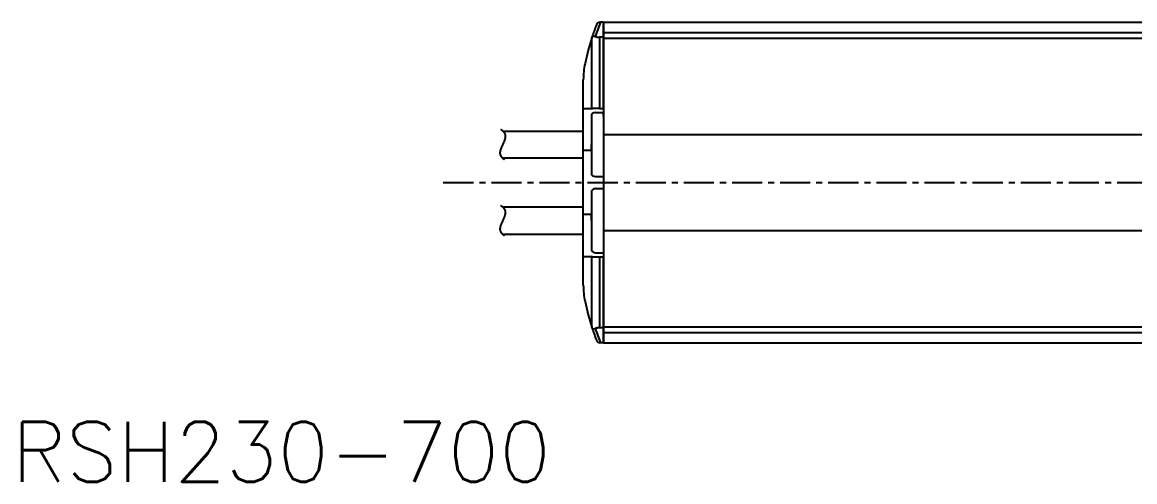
# Model space of a CAD drawing. Extents: x -693 to 500, y 35 to 506.
# Drawn here: x -649.3 to -371.9, y 34.6 to 149.3 of the extents above; entities that cross this region are included whole.
import ezdxf

# ---------------------------------------------------------------- set-up
doc = ezdxf.new("R2010")
doc.units = 0
doc.linetypes.add('CENTER', pattern=[12, 7.5, -1.5, 1.5, -1.5])
doc.layers.get('0').update_dxf_attribs({"linetype": 'CONTINUOUS'})
doc.layers.add('CENTER', color=1, linetype='CENTER')
doc.styles.get("Standard").update_dxf_attribs({"font": 'txt.shx'})

msp = doc.modelspace()

# ---------------------------------------------------------------- linework, layer by layer
at = {"color": 7, "linetype": 'CONTINUOUS'}
for p, q in [((-505.21, 149.3), (-505.15, 149.3)), ((-504.42, 149.3), (-505.15, 149.3)), ((-504.42, 149.3), (-504.42, 69.3)), ((-504.42, 149.3), (485.58, 149.3)), ((-504.42, 145.55), (-504.42, 149.3)), ((-507.31, 145.38), (-507.27, 145.51)), ((-507.31, 127.8), (-507.31, 145.38)), ((-504.42, 145.55), (-505.37, 145.55)), ((-505.37, 145.55), (-505.37, 127.8)), ((-504.42, 146.7), (485.58, 146.7)), ((-504.42, 127.8), (-504.42, 145.55)), ((-504.42, 145.3), (485.58, 145.3)), ((-509.42, 83.65), (-509.42, 134.95)), ((-509.42, 127.75), (-509.25, 127.8)), ((-509.25, 127.8), (-507.31, 127.8)), ((-507.42, 127.73), (-507.22, 127.8)), ((-505.37, 127.8), (-507.31, 127.8)), ((-505.37, 127.8), (-504.42, 127.8)), ((-504.42, 127.8), (-504.42, 126.82)), ((-507.42, 125.8), (-507.42, 111.8)), ((-506.42, 126.8), (-504.42, 126.8)), ((-504.42, 125.88), (-504.42, 126.82)), ((-504.42, 126.8), (-504.42, 110.8)), ((-504.42, 125.88), (-504.42, 125.35)), ((-529.51, 122.15), (-509.42, 122.15)), ((-504.42, 121.3), (485.58, 121.3)), ((-507.42, 117.3), (-509.42, 117.3)), ((-507.42, 117.3), (-507.42, 118.8)), ((-529.59, 115.45), (-509.42, 115.45)), ((-506.42, 110.8), (-504.42, 110.8)), ((-507.42, 106.8), (-507.42, 92.8)), ((-506.42, 107.8), (-504.42, 107.8)), ((-504.42, 107.8), (-504.42, 91.8)), ((-529.57, 103.2), (-509.42, 103.2)), ((-507.42, 101.3), (-509.42, 101.3)), ((-507.42, 99.8), (-507.42, 101.3)), ((-504.42, 97.3), (485.58, 97.3)), ((-529.55, 96.4), (-509.42, 96.4)), ((-506.42, 91.8), (-504.42, 91.8)), ((-504.42, 93.25), (-504.42, 92.73)), ((-504.42, 92.73), (-504.42, 91.79)), ((-504.42, 91.79), (-504.42, 90.8)), ((-509.25, 90.8), (-509.42, 90.86)), ((-507.31, 90.8), (-509.25, 90.8)), ((-507.22, 90.8), (-507.42, 90.88)), ((-507.31, 73.22), (-507.31, 90.8)), ((-507.31, 90.8), (-505.37, 90.8)), ((-505.37, 90.8), (-505.37, 73.05)), ((-505.37, 90.8), (-504.42, 90.8)), ((-504.42, 73.05), (-504.42, 90.8)), ((-507.27, 73.09), (-507.31, 73.22)), ((-504.42, 73.05), (-505.37, 73.05)), ((-504.42, 73.3), (485.58, 73.3)), ((-504.42, 69.3), (-504.42, 73.05)), ((-504.42, 71.9), (485.58, 71.9)), ((-505.15, 69.3), (-505.21, 69.3)), ((-504.42, 69.3), (-505.15, 69.3)), ((-504.42, 69.3), (485.58, 69.3))]:
    msp.add_line(p, q, dxfattribs=at)
for points in [[(-507.31, 145.38), (-508.23, 142.29), (-509, 139.03)], [(-506.43, 145.73), (-506.64, 145.78), (-506.95, 145.78), (-507.17, 145.68), (-507.27, 145.51)], [(-509, 79.58), (-508.23, 76.3), (-507.31, 73.22)], [(-507.27, 73.09), (-507.23, 72.99), (-507.08, 72.86), (-506.82, 72.81), (-506.43, 72.88)]]:
    msp.add_lwpolyline(points, dxfattribs=at)
for points in [[(-506.43, 145.72, 0), (-506.42, 145.72, 0), (-506.42, 145.72, 0), (-506.41, 145.72, 0), (-506.4, 145.72, 0), (-506.39, 145.71, 0), (-506.39, 145.71, 0), (-506.38, 145.71, 0), (-506.37, 145.7, 0), (-506.36, 145.7, 0), (-506.36, 145.7, 0), (-506.35, 145.7, 0), (-506.34, 145.69, 0), (-506.33, 145.69, 0), (-506.32, 145.69, 0), (-506.32, 145.69, 0), (-506.31, 145.69, 0), (-506.3, 145.68, 0), (-506.29, 145.68, 0), (-506.29, 145.68, 0), (-506.28, 145.68, 0), (-506.27, 145.67, 0), (-506.26, 145.67, 0), (-506.25, 145.67, 0), (-506.25, 145.67, 0), (-506.24, 145.66, 0), (-506.23, 145.66, 0), (-506.22, 145.66, 0), (-506.21, 145.66, 0), (-506.21, 145.66, 0), (-506.2, 145.65, 0), (-506.19, 145.65, 0), (-506.18, 145.65, 0), (-506.18, 145.65, 0), (-506.17, 145.65, 0), (-506.16, 145.64, 0), (-506.15, 145.64, 0), (-506.14, 145.64, 0), (-506.13, 145.64, 0), (-506.13, 145.63, 0), (-506.12, 145.63, 0), (-506.11, 145.63, 0), (-506.1, 145.63, 0), (-506.1, 145.63, 0), (-506.09, 145.63, 0), (-506.08, 145.62, 0), (-506.07, 145.62, 0), (-506.06, 145.62, 0), (-506.05, 145.62, 0), (-506.05, 145.62, 0), (-506.04, 145.62, 0), (-506.03, 145.61, 0), (-506.02, 145.61, 0), (-506.01, 145.61, 0), (-506, 145.61, 0), (-506, 145.61, 0), (-505.99, 145.6, 0), (-505.98, 145.6, 0), (-505.97, 145.6, 0), (-505.96, 145.6, 0), (-505.95, 145.6, 0), (-505.95, 145.6, 0), (-505.94, 145.6, 0), (-505.93, 145.59, 0), (-505.92, 145.59, 0), (-505.91, 145.59, 0), (-505.9, 145.59, 0), (-505.89, 145.59, 0), (-505.89, 145.59, 0), (-505.88, 145.59, 0), (-505.87, 145.59, 0), (-505.86, 145.58, 0), (-505.85, 145.58, 0), (-505.84, 145.58, 0), (-505.84, 145.58, 0), (-505.83, 145.58, 0), (-505.82, 145.58, 0), (-505.81, 145.58, 0), (-505.8, 145.58, 0), (-505.79, 145.57, 0), (-505.78, 145.57, 0), (-505.78, 145.57, 0), (-505.77, 145.57, 0), (-505.76, 145.57, 0), (-505.75, 145.57, 0), (-505.74, 145.57, 0), (-505.73, 145.57, 0), (-505.72, 145.57, 0), (-505.72, 145.57, 0), (-505.71, 145.56, 0), (-505.7, 145.56, 0), (-505.69, 145.56, 0), (-505.68, 145.56, 0), (-505.67, 145.56, 0), (-505.66, 145.56, 0), (-505.65, 145.56, 0), (-505.65, 145.56, 0), (-505.64, 145.56, 0), (-505.63, 145.56, 0), (-505.62, 145.56, 0), (-505.61, 145.56, 0), (-505.6, 145.56, 0), (-505.59, 145.56, 0), (-505.58, 145.56, 0), (-505.58, 145.56, 0), (-505.57, 145.55, 0), (-505.56, 145.55, 0), (-505.55, 145.55, 0), (-505.54, 145.55, 0), (-505.53, 145.55, 0), (-505.52, 145.55, 0), (-505.52, 145.55, 0), (-505.51, 145.55, 0), (-505.5, 145.55, 0), (-505.49, 145.55, 0), (-505.48, 145.55, 0), (-505.47, 145.55, 0), (-505.46, 145.55, 0), (-505.45, 145.55, 0), (-505.45, 145.55, 0), (-505.44, 145.55, 0), (-505.43, 145.55, 0), (-505.42, 145.55, 0), (-505.41, 145.55, 0), (-505.4, 145.55, 0), (-505.39, 145.55, 0), (-505.38, 145.55, 0), (-505.37, 145.55, 0), (-505.37, 145.55, 0)], [(-505.37, 73.05, 0), (-505.37, 73.05, 0), (-505.38, 73.05, 0), (-505.39, 73.05, 0), (-505.4, 73.05, 0), (-505.41, 73.05, 0), (-505.42, 73.05, 0), (-505.43, 73.05, 0), (-505.44, 73.05, 0), (-505.45, 73.05, 0), (-505.45, 73.05, 0), (-505.46, 73.05, 0), (-505.47, 73.05, 0), (-505.48, 73.05, 0), (-505.49, 73.05, 0), (-505.5, 73.05, 0), (-505.51, 73.05, 0), (-505.52, 73.05, 0), (-505.52, 73.05, 0), (-505.53, 73.05, 0), (-505.54, 73.05, 0), (-505.55, 73.05, 0), (-505.56, 73.05, 0), (-505.57, 73.05, 0), (-505.58, 73.05, 0), (-505.58, 73.05, 0), (-505.59, 73.05, 0), (-505.6, 73.05, 0), (-505.61, 73.05, 0), (-505.62, 73.04, 0), (-505.63, 73.04, 0), (-505.64, 73.04, 0), (-505.65, 73.04, 0), (-505.65, 73.04, 0), (-505.66, 73.04, 0), (-505.67, 73.04, 0), (-505.68, 73.04, 0), (-505.69, 73.04, 0), (-505.7, 73.04, 0), (-505.71, 73.04, 0), (-505.72, 73.04, 0), (-505.72, 73.04, 0), (-505.73, 73.03, 0), (-505.74, 73.03, 0), (-505.75, 73.03, 0), (-505.76, 73.03, 0), (-505.77, 73.03, 0), (-505.78, 73.03, 0), (-505.78, 73.03, 0), (-505.79, 73.03, 0), (-505.8, 73.03, 0), (-505.81, 73.03, 0), (-505.82, 73.02, 0), (-505.83, 73.02, 0), (-505.84, 73.02, 0), (-505.84, 73.02, 0), (-505.85, 73.02, 0), (-505.86, 73.02, 0), (-505.87, 73.02, 0), (-505.88, 73.02, 0), (-505.89, 73.01, 0), (-505.89, 73.01, 0), (-505.9, 73.01, 0), (-505.91, 73.01, 0), (-505.92, 73.01, 0), (-505.93, 73.01, 0), (-505.94, 73.01, 0), (-505.95, 73, 0), (-505.95, 73, 0), (-505.96, 73, 0), (-505.97, 73, 0), (-505.98, 73, 0), (-505.99, 73, 0), (-506, 73, 0), (-506, 72.99, 0), (-506.01, 72.99, 0), (-506.02, 72.99, 0), (-506.03, 72.99, 0), (-506.04, 72.99, 0), (-506.05, 72.99, 0), (-506.05, 72.98, 0), (-506.06, 72.98, 0), (-506.07, 72.98, 0), (-506.08, 72.98, 0), (-506.09, 72.98, 0), (-506.1, 72.97, 0), (-506.1, 72.97, 0), (-506.11, 72.97, 0), (-506.12, 72.97, 0), (-506.13, 72.97, 0), (-506.13, 72.97, 0), (-506.14, 72.96, 0), (-506.15, 72.96, 0), (-506.16, 72.96, 0), (-506.17, 72.96, 0), (-506.18, 72.95, 0), (-506.18, 72.95, 0), (-506.19, 72.95, 0), (-506.2, 72.95, 0), (-506.21, 72.95, 0), (-506.21, 72.94, 0), (-506.22, 72.94, 0), (-506.23, 72.94, 0), (-506.24, 72.94, 0), (-506.25, 72.94, 0), (-506.25, 72.93, 0), (-506.26, 72.93, 0), (-506.27, 72.93, 0), (-506.28, 72.93, 0), (-506.29, 72.92, 0), (-506.29, 72.92, 0), (-506.3, 72.92, 0), (-506.31, 72.92, 0), (-506.32, 72.91, 0), (-506.32, 72.91, 0), (-506.33, 72.91, 0), (-506.34, 72.91, 0), (-506.35, 72.91, 0), (-506.36, 72.9, 0), (-506.36, 72.9, 0), (-506.37, 72.9, 0), (-506.38, 72.9, 0), (-506.39, 72.89, 0), (-506.39, 72.89, 0), (-506.4, 72.89, 0), (-506.41, 72.88, 0), (-506.42, 72.88, 0), (-506.42, 72.88, 0), (-506.43, 72.88, 0)]]:
    msp.add_polyline3d(points, dxfattribs=at)
at = {"color": 7}
for points in [[(-529.12, 114.98, 0), (-529.15, 115.02, 0), (-529.19, 115.05, 0), (-529.22, 115.08, 0), (-529.25, 115.11, 0), (-529.28, 115.14, 0), (-529.32, 115.17, 0), (-529.35, 115.2, 0), (-529.38, 115.23, 0), (-529.41, 115.26, 0), (-529.45, 115.3, 0), (-529.48, 115.33, 0), (-529.51, 115.36, 0), (-529.54, 115.39, 0), (-529.57, 115.43, 0), (-529.6, 115.46, 0), (-529.63, 115.49, 0), (-529.66, 115.53, 0), (-529.69, 115.56, 0), (-529.72, 115.6, 0), (-529.74, 115.63, 0), (-529.77, 115.67, 0), (-529.8, 115.7, 0), (-529.82, 115.74, 0), (-529.85, 115.77, 0), (-529.87, 115.81, 0), (-529.89, 115.85, 0), (-529.91, 115.88, 0), (-529.94, 115.92, 0), (-529.96, 115.96, 0), (-529.98, 116, 0), (-529.99, 116.03, 0), (-530.01, 116.07, 0), (-530.02, 116.11, 0), (-530.04, 116.15, 0), (-530.05, 116.19, 0), (-530.06, 116.23, 0), (-530.08, 116.27, 0), (-530.09, 116.31, 0), (-530.09, 116.34, 0), (-530.1, 116.39, 0), (-530.11, 116.43, 0), (-530.11, 116.47, 0), (-530.12, 116.51, 0), (-530.12, 116.55, 0), (-530.12, 116.59, 0), (-530.13, 116.63, 0), (-530.13, 116.67, 0), (-530.13, 116.71, 0), (-530.12, 116.76, 0), (-530.12, 116.8, 0), (-530.12, 116.84, 0), (-530.12, 116.88, 0), (-530.11, 116.93, 0), (-530.11, 116.97, 0), (-530.1, 117.01, 0), (-530.09, 117.06, 0), (-530.09, 117.1, 0), (-530.08, 117.14, 0), (-530.07, 117.19, 0), (-530.06, 117.23, 0), (-530.05, 117.27, 0), (-530.04, 117.32, 0), (-530.03, 117.36, 0), (-530.01, 117.41, 0), (-530, 117.45, 0), (-529.99, 117.5, 0), (-529.98, 117.54, 0), (-529.96, 117.59, 0), (-529.95, 117.63, 0), (-529.93, 117.68, 0), (-529.91, 117.72, 0), (-529.9, 117.77, 0), (-529.88, 117.81, 0), (-529.87, 117.86, 0), (-529.85, 117.9, 0), (-529.83, 117.95, 0), (-529.81, 117.99, 0), (-529.79, 118.04, 0), (-529.77, 118.09, 0), (-529.75, 118.13, 0), (-529.74, 118.18, 0), (-529.72, 118.22, 0), (-529.7, 118.27, 0), (-529.68, 118.31, 0), (-529.65, 118.36, 0), (-529.63, 118.41, 0), (-529.61, 118.45, 0), (-529.59, 118.5, 0), (-529.57, 118.55, 0), (-529.55, 118.59, 0), (-529.53, 118.64, 0), (-529.51, 118.68, 0), (-529.49, 118.73, 0), (-529.47, 118.78, 0), (-529.45, 118.82, 0), (-529.42, 118.87, 0), (-529.4, 118.91, 0), (-529.38, 118.96, 0), (-529.36, 119.01, 0), (-529.34, 119.05, 0), (-529.32, 119.1, 0), (-529.3, 119.14, 0), (-529.28, 119.19, 0), (-529.26, 119.24, 0), (-529.24, 119.28, 0), (-529.22, 119.33, 0), (-529.2, 119.37, 0), (-529.18, 119.42, 0), (-529.16, 119.46, 0), (-529.14, 119.51, 0), (-529.12, 119.55, 0), (-529.1, 119.6, 0), (-529.08, 119.64, 0), (-529.07, 119.69, 0), (-529.05, 119.73, 0), (-529.03, 119.78, 0), (-529.01, 119.82, 0), (-529, 119.87, 0), (-528.98, 119.91, 0), (-528.97, 119.96, 0), (-528.95, 120, 0), (-528.94, 120.04, 0), (-528.93, 120.09, 0), (-528.91, 120.13, 0), (-528.9, 120.17, 0), (-528.89, 120.22, 0), (-528.88, 120.26, 0), (-528.87, 120.3, 0), (-528.86, 120.35, 0), (-528.85, 120.39, 0), (-528.84, 120.43, 0), (-528.83, 120.47, 0), (-528.82, 120.52, 0), (-528.82, 120.56, 0), (-528.81, 120.6, 0), (-528.81, 120.64, 0), (-528.8, 120.68, 0), (-528.8, 120.72, 0), (-528.8, 120.77, 0), (-528.79, 120.81, 0), (-528.79, 120.85, 0), (-528.79, 120.89, 0), (-528.8, 120.93, 0), (-528.8, 120.97, 0), (-528.8, 121, 0), (-528.8, 121.04, 0), (-528.81, 121.08, 0), (-528.82, 121.12, 0), (-528.82, 121.16, 0), (-528.83, 121.2, 0), (-528.84, 121.24, 0), (-528.85, 121.27, 0), (-528.86, 121.31, 0), (-528.87, 121.35, 0), (-528.89, 121.39, 0), (-528.9, 121.42, 0), (-528.92, 121.46, 0), (-528.94, 121.49, 0), (-528.96, 121.53, 0), (-528.97, 121.56, 0), (-529, 121.6, 0), (-529.02, 121.63, 0), (-529.04, 121.67, 0), (-529.07, 121.7, 0), (-529.09, 121.73, 0), (-529.12, 121.77, 0), (-529.14, 121.8, 0), (-529.17, 121.83, 0), (-529.2, 121.87, 0), (-529.23, 121.9, 0), (-529.26, 121.93, 0), (-529.29, 121.96, 0), (-529.33, 121.99, 0), (-529.36, 122.02, 0), (-529.39, 122.05, 0), (-529.42, 122.08, 0), (-529.46, 122.11, 0), (-529.49, 122.14, 0), (-529.53, 122.17, 0), (-529.57, 122.2, 0), (-529.6, 122.23, 0), (-529.64, 122.26, 0), (-529.67, 122.28, 0), (-529.71, 122.31, 0), (-529.75, 122.34, 0), (-529.78, 122.36, 0), (-529.82, 122.39, 0), (-529.86, 122.42, 0), (-529.89, 122.44, 0), (-529.93, 122.47, 0), (-529.96, 122.49, 0)], [(-529.12, 95.99, 0), (-529.15, 96.02, 0), (-529.19, 96.05, 0), (-529.22, 96.08, 0), (-529.25, 96.11, 0), (-529.28, 96.14, 0), (-529.32, 96.17, 0), (-529.35, 96.2, 0), (-529.38, 96.23, 0), (-529.41, 96.26, 0), (-529.45, 96.3, 0), (-529.48, 96.33, 0), (-529.51, 96.36, 0), (-529.54, 96.39, 0), (-529.57, 96.43, 0), (-529.6, 96.46, 0), (-529.63, 96.49, 0), (-529.66, 96.53, 0), (-529.69, 96.56, 0), (-529.72, 96.6, 0), (-529.74, 96.63, 0), (-529.77, 96.67, 0), (-529.8, 96.7, 0), (-529.82, 96.74, 0), (-529.85, 96.77, 0), (-529.87, 96.81, 0), (-529.89, 96.85, 0), (-529.91, 96.88, 0), (-529.94, 96.92, 0), (-529.96, 96.96, 0), (-529.98, 97, 0), (-529.99, 97.03, 0), (-530.01, 97.07, 0), (-530.02, 97.11, 0), (-530.04, 97.15, 0), (-530.05, 97.19, 0), (-530.06, 97.23, 0), (-530.08, 97.27, 0), (-530.09, 97.31, 0), (-530.09, 97.35, 0), (-530.1, 97.39, 0), (-530.11, 97.43, 0), (-530.11, 97.47, 0), (-530.12, 97.51, 0), (-530.12, 97.55, 0), (-530.12, 97.59, 0), (-530.13, 97.63, 0), (-530.13, 97.67, 0), (-530.13, 97.71, 0), (-530.12, 97.76, 0), (-530.12, 97.8, 0), (-530.12, 97.84, 0), (-530.12, 97.88, 0), (-530.11, 97.93, 0), (-530.11, 97.97, 0), (-530.1, 98.01, 0), (-530.09, 98.06, 0), (-530.09, 98.1, 0), (-530.08, 98.14, 0), (-530.07, 98.19, 0), (-530.06, 98.23, 0), (-530.05, 98.27, 0), (-530.04, 98.32, 0), (-530.03, 98.36, 0), (-530.01, 98.41, 0), (-530, 98.45, 0), (-529.99, 98.5, 0), (-529.98, 98.54, 0), (-529.96, 98.59, 0), (-529.95, 98.63, 0), (-529.93, 98.68, 0), (-529.91, 98.72, 0), (-529.9, 98.77, 0), (-529.88, 98.81, 0), (-529.87, 98.86, 0), (-529.85, 98.9, 0), (-529.83, 98.95, 0), (-529.81, 98.99, 0), (-529.79, 99.04, 0), (-529.77, 99.09, 0), (-529.75, 99.13, 0), (-529.74, 99.18, 0), (-529.72, 99.22, 0), (-529.7, 99.27, 0), (-529.68, 99.32, 0), (-529.65, 99.36, 0), (-529.63, 99.41, 0), (-529.61, 99.45, 0), (-529.59, 99.5, 0), (-529.57, 99.55, 0), (-529.55, 99.59, 0), (-529.53, 99.64, 0), (-529.51, 99.68, 0), (-529.49, 99.73, 0), (-529.47, 99.78, 0), (-529.45, 99.82, 0), (-529.42, 99.87, 0), (-529.4, 99.91, 0), (-529.38, 99.96, 0), (-529.36, 100.01, 0), (-529.34, 100.05, 0), (-529.32, 100.1, 0), (-529.3, 100.14, 0), (-529.28, 100.19, 0), (-529.26, 100.24, 0), (-529.24, 100.28, 0), (-529.22, 100.33, 0), (-529.2, 100.37, 0), (-529.18, 100.42, 0), (-529.16, 100.46, 0), (-529.14, 100.51, 0), (-529.12, 100.55, 0), (-529.1, 100.6, 0), (-529.08, 100.64, 0), (-529.07, 100.69, 0), (-529.05, 100.73, 0), (-529.03, 100.78, 0), (-529.01, 100.82, 0), (-529, 100.87, 0), (-528.98, 100.91, 0), (-528.97, 100.96, 0), (-528.95, 101, 0), (-528.94, 101.04, 0), (-528.93, 101.09, 0), (-528.91, 101.13, 0), (-528.9, 101.17, 0), (-528.89, 101.22, 0), (-528.88, 101.26, 0), (-528.87, 101.3, 0), (-528.86, 101.35, 0), (-528.85, 101.39, 0), (-528.84, 101.43, 0), (-528.83, 101.47, 0), (-528.82, 101.52, 0), (-528.82, 101.56, 0), (-528.81, 101.6, 0), (-528.81, 101.64, 0), (-528.8, 101.68, 0), (-528.8, 101.72, 0), (-528.8, 101.77, 0), (-528.79, 101.81, 0), (-528.79, 101.85, 0), (-528.79, 101.89, 0), (-528.8, 101.93, 0), (-528.8, 101.97, 0), (-528.8, 102, 0), (-528.8, 102.04, 0), (-528.81, 102.08, 0), (-528.82, 102.12, 0), (-528.82, 102.16, 0), (-528.83, 102.2, 0), (-528.84, 102.24, 0), (-528.85, 102.27, 0), (-528.86, 102.31, 0), (-528.87, 102.35, 0), (-528.89, 102.39, 0), (-528.9, 102.42, 0), (-528.92, 102.46, 0), (-528.94, 102.49, 0), (-528.96, 102.53, 0), (-528.97, 102.56, 0), (-529, 102.6, 0), (-529.02, 102.63, 0), (-529.04, 102.67, 0), (-529.07, 102.7, 0), (-529.09, 102.73, 0), (-529.12, 102.77, 0), (-529.14, 102.8, 0), (-529.17, 102.83, 0), (-529.2, 102.87, 0), (-529.23, 102.9, 0), (-529.26, 102.93, 0), (-529.29, 102.96, 0), (-529.33, 102.99, 0), (-529.36, 103.02, 0), (-529.39, 103.05, 0), (-529.42, 103.08, 0), (-529.46, 103.11, 0), (-529.49, 103.14, 0), (-529.53, 103.17, 0), (-529.57, 103.2, 0), (-529.6, 103.23, 0), (-529.64, 103.26, 0), (-529.67, 103.28, 0), (-529.71, 103.31, 0), (-529.75, 103.34, 0), (-529.78, 103.36, 0), (-529.82, 103.39, 0), (-529.86, 103.42, 0), (-529.89, 103.44, 0), (-529.93, 103.47, 0), (-529.96, 103.49, 0)]]:
    msp.add_polyline3d(points, dxfattribs=at)
at = {"color": 7, "linetype": 'CONTINUOUS'}
for centre, radius, start, end in [((-450.26, 126.8), 60, 158.6289, 161.8332), ((-450.26, 127.67), 59, 158.4891, 162.1774), ((-505.21, 148.3), 1, 90, 158.6289), ((-489.42, 134.95), 20, 168.2428, 180), ((-506.42, 125.8), 1, 90, 180), ((-506.42, 111.8), 1, 180, 270), ((-506.42, 106.8), 1, 90, 180), ((-506.42, 92.8), 1, 180, 270), ((-489.42, 83.65), 20, 180, 191.7572), ((-450.26, 91.8), 60, 198.1668, 201.3711), ((-450.26, 90.93), 59, 197.8226, 201.5109), ((-505.21, 70.3), 1, 201.3711, 270)]:
    msp.add_arc(centre, radius, start, end, dxfattribs=at)
at = {"layer": 'CENTER', "color": 1, "linetype": 'CENTER'}
msp.add_line((-544.34, 109.3), (496.8, 109.3), dxfattribs=at)

# ---------------------------------------------------------------- texts
at = {"color": 7, "linetype": 'CONTINUOUS'}
msp.add_text('RSH230-700', height=15, dxfattribs=at).set_placement((-651.89, 34.63))

doc.saveas('drawing.dxf')
